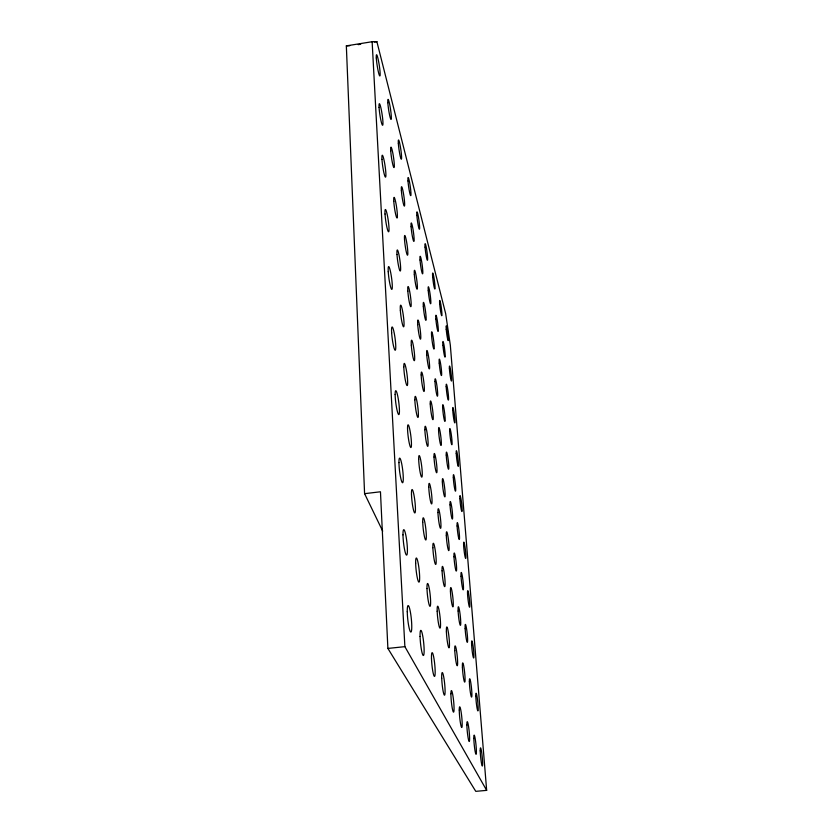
<?xml version="1.0" encoding="UTF-8"?>
<svg xmlns="http://www.w3.org/2000/svg" width="833" height="833" viewBox="0 0 833 833"><rect width="100%" height="100%" fill="white"/><g stroke="black" fill="none" stroke-linecap="round" stroke-linejoin="round"><path stroke-width="1.25" d="M346.341 45.867L372.132 41.723L376.88 41.65L445.655 313.604L450.32 345.154L486.659 790.371L475.768 791.35L387.886 648.428L380.462 491.782L364.583 493.667L346.341 45.867L349.725 45.742M358.211 44.649L360.699 44.253M374.392 42.046L376.88 41.65M387.886 648.428L404.88 646.658L486.659 790.371M364.583 493.667L382.722 531.162M372.132 41.723L404.88 646.658M442.365 481.974A9.246 0.895 83.2 0 0 444.676 496.791A9.246 0.895 83.2 0 0 444.187 484.4A9.246 0.895 83.2 0 0 442.365 481.974M450.039 504.881A8.871 0.823 83.3 0 0 452.225 519.011A8.871 0.823 83.3 0 0 451.694 506.922A8.871 0.823 83.3 0 0 450.039 504.881M465.147 628.686A8.986 0.812 83.8 0 0 467.282 642.347A8.986 0.812 83.8 0 0 466.626 629.207A8.986 0.812 83.8 0 0 465.147 628.686M471.634 644.94A8.663 0.75 83.9 0 0 473.654 658.008A8.663 0.75 83.9 0 0 472.967 645.252A8.663 0.75 83.9 0 0 471.634 644.94M381.962 159.322A11.089 1.197 81.6 0 0 385.325 177.044A11.089 1.197 81.6 0 0 384.461 162.248A11.089 1.197 81.6 0 0 381.962 159.322M452.746 410.075A7.736 0.625 82.9 0 0 454.651 422.748A7.736 0.625 82.9 0 0 454.172 412.908A7.736 0.625 82.9 0 0 452.746 410.075M446.186 386.679A8.028 0.677 82.8 0 0 448.185 399.902A8.028 0.677 82.8 0 0 447.738 389.865A8.028 0.677 82.8 0 0 446.186 386.679M442.615 407.337A8.497 0.76 82.9 0 0 444.739 421.259A8.497 0.76 82.9 0 0 444.291 410.461A8.497 0.76 82.9 0 0 442.615 407.337M434.972 381.42A8.851 0.823 82.8 0 0 437.21 396.008A8.851 0.823 82.8 0 0 436.804 384.981A8.851 0.823 82.8 0 0 434.972 381.42M407.837 291.186A10.142 1.052 82.3 0 0 410.763 306.669A10.142 1.052 82.3 0 0 409.794 292.039A10.142 1.052 82.3 0 0 407.837 291.186M396.987 254.492A10.673 1.156 82 0 0 400.142 271.017A10.673 1.156 82 0 0 399.194 255.918A10.673 1.156 82 0 0 396.987 254.492M426.767 355.191A9.236 0.885 82.6 0 0 429.307 368.915A9.236 0.885 82.6 0 0 428.318 355.15A9.236 0.885 82.6 0 0 426.767 355.191M417.729 324.61A9.663 0.968 82.5 0 0 420.446 339.166A9.663 0.968 82.5 0 0 419.468 324.985A9.663 0.968 82.5 0 0 417.729 324.61M385.023 214.019A11.287 1.27 81.8 0 0 388.438 231.741A11.287 1.27 81.8 0 0 387.532 216.153A11.287 1.27 81.8 0 0 385.023 214.019M456.245 453.516A7.882 0.646 83.1 0 0 458.16 466.272A7.882 0.646 83.1 0 0 457.65 455.922A7.882 0.646 83.1 0 0 456.245 453.516M449.685 431.296A8.184 0.698 83 0 0 451.705 444.614A8.184 0.698 83 0 0 451.215 434.045A8.184 0.698 83 0 0 449.685 431.296M459.868 498.623A8.049 0.677 83.2 0 0 461.815 511.462A8.049 0.677 83.2 0 0 461.263 500.56A8.049 0.677 83.2 0 0 459.868 498.623M453.319 477.694A8.351 0.729 83.2 0 0 455.37 491.106A8.351 0.729 83.2 0 0 454.839 479.954A8.351 0.729 83.2 0 0 453.319 477.694M438.585 430.609A9.038 0.854 83 0 0 440.865 445.322A9.038 0.854 83 0 0 440.418 433.629A9.038 0.854 83 0 0 438.585 430.609M446.249 455.099A8.674 0.791 83.1 0 0 448.404 469.125A8.674 0.791 83.1 0 0 447.915 457.713A8.674 0.791 83.1 0 0 446.249 455.099M411.315 345.268A10.35 1.114 82.5 0 0 414.282 360.689A10.35 1.114 82.5 0 0 413.272 345.341A10.35 1.114 82.5 0 0 411.315 345.268M400.35 310.324A10.891 1.218 82.3 0 0 403.557 326.807A10.891 1.218 82.3 0 0 402.568 310.938A10.891 1.218 82.3 0 0 400.35 310.324M430.255 403.995A9.423 0.927 82.8 0 0 432.671 419.447A9.423 0.927 82.8 0 0 432.275 407.493A9.423 0.927 82.8 0 0 430.255 403.995M469.375 681.446A9.257 0.843 84.1 0 0 471.343 696.815A9.257 0.843 84.1 0 0 471.197 685.424A9.257 0.843 84.1 0 0 469.375 681.446M414.865 399.83A10.579 1.166 82.8 0 0 417.645 417.187A10.579 1.166 82.8 0 0 417.354 403.786A10.579 1.166 82.8 0 0 414.865 399.83M403.807 366.822A11.131 1.291 82.6 0 0 406.785 385.221A11.131 1.291 82.6 0 0 406.598 371.476A11.131 1.291 82.6 0 0 403.807 366.822M434.014 457.036A9.642 0.968 83.1 0 0 436.471 472.613A9.642 0.968 83.1 0 0 436.034 459.889A9.642 0.968 83.1 0 0 434.014 457.036M424.882 429.766A10.09 1.062 83 0 0 427.496 446.186A10.09 1.062 83 0 0 427.121 433.129A10.09 1.062 83 0 0 424.882 429.766M391.635 332.627A11.756 1.437 82.4 0 0 395.186 350.235A11.756 1.437 82.4 0 0 394.176 332.888A11.756 1.437 82.4 0 0 391.635 332.627M463.637 545.49A8.226 0.698 83.4 0 0 465.605 558.412A8.226 0.698 83.4 0 0 465.012 546.927A8.226 0.698 83.4 0 0 463.637 545.49M416.864 215.383A8.788 0.771 82.1 0 0 419.322 229.21A8.788 0.771 82.1 0 0 418.437 217.08A8.788 0.771 82.1 0 0 416.864 215.383M407.993 180.959A9.205 0.833 81.9 0 0 410.607 195.588A9.205 0.833 81.9 0 0 409.742 183.156A9.205 0.833 81.9 0 0 407.993 180.959M432.639 276.587A8.08 0.666 82.4 0 0 434.816 289.02A8.08 0.666 82.4 0 0 433.92 277.472A8.08 0.666 82.4 0 0 432.639 276.587M425.059 247.162A8.413 0.718 82.2 0 0 427.36 260.26A8.413 0.718 82.2 0 0 426.475 248.421A8.413 0.718 82.2 0 0 425.059 247.162M398.351 143.536A9.663 0.895 81.7 0 0 401.152 159.072A9.663 0.895 81.7 0 0 400.309 146.316A9.663 0.895 81.7 0 0 398.351 143.536M387.834 102.709A10.183 0.979 81.5 0 0 390.833 119.254A10.183 0.979 81.5 0 0 390.021 106.176A10.183 0.979 81.5 0 0 387.834 102.709M376.308 58.008A10.777 1.062 81.2 0 0 379.546 75.678A10.777 1.062 81.2 0 0 378.765 62.277A10.777 1.062 81.2 0 0 376.308 58.008M446.238 329.358A7.487 0.583 82.6 0 0 448.185 340.635A7.487 0.583 82.6 0 0 447.29 329.629A7.487 0.583 82.6 0 0 446.238 329.358M439.678 303.92A7.768 0.625 82.5 0 0 441.729 315.738A7.768 0.625 82.5 0 0 440.834 304.472A7.768 0.625 82.5 0 0 439.678 303.92M439.23 363.198A8.34 0.729 82.7 0 0 441.448 375.558A8.34 0.729 82.7 0 0 440.48 363.084A8.34 0.729 82.7 0 0 439.23 363.198M431.598 336.022A8.694 0.781 82.6 0 0 433.951 349.058A8.694 0.781 82.6 0 0 432.993 336.23A8.694 0.781 82.6 0 0 431.598 336.022M404.526 239.654A9.965 1 82 0 0 407.41 255.169A9.965 1 82 0 0 406.483 241.216A9.965 1 82 0 0 404.526 239.654M393.79 201.399A10.496 1.093 81.8 0 0 396.893 217.954A10.496 1.093 81.8 0 0 395.987 203.585A10.496 1.093 81.8 0 0 393.79 201.399M423.331 306.575A9.069 0.843 82.4 0 0 425.84 320.351A9.069 0.843 82.4 0 0 424.882 307.169A9.069 0.843 82.4 0 0 423.331 306.575M414.334 274.567A9.496 0.916 82.2 0 0 417.021 289.166A9.496 0.916 82.2 0 0 416.084 275.608A9.496 0.916 82.2 0 0 414.334 274.567M398.945 462.607A12.412 1.614 83.2 0 0 402.287 482.588A12.412 1.614 83.2 0 0 402.131 466.105A12.412 1.614 83.2 0 0 398.945 462.607M432.879 547.729A10.642 1.166 83.6 0 0 435.576 564.41A10.642 1.166 83.6 0 0 435.107 549.499A10.642 1.166 83.6 0 0 432.879 547.729M442.073 570.803A10.173 1.062 83.7 0 0 444.603 586.609A10.173 1.062 83.7 0 0 444.072 572.177A10.173 1.062 83.7 0 0 442.073 570.803M457.098 525.977A8.538 0.76 83.4 0 0 459.181 539.482A8.538 0.76 83.4 0 0 458.608 527.706A8.538 0.76 83.4 0 0 457.098 525.977M462.43 667.712A9.642 0.916 84.1 0 0 464.71 682.102A9.642 0.916 84.1 0 0 464.033 667.743A9.642 0.916 84.1 0 0 462.43 667.712M454.787 650.625A10.048 1.01 84 0 0 457.202 665.744A10.048 1.01 84 0 0 456.557 650.885A10.048 1.01 84 0 0 454.787 650.625M426.996 588.525A11.537 1.364 83.9 0 0 429.932 606.32A11.537 1.364 83.9 0 0 429.484 589.764A11.537 1.364 83.9 0 0 426.996 588.525M415.657 563.191A12.151 1.52 83.8 0 0 418.822 582.111A12.151 1.52 83.8 0 0 418.478 564.92A12.151 1.52 83.8 0 0 415.657 563.191M446.405 631.903A10.496 1.104 84 0 0 448.977 647.824A10.496 1.104 84 0 0 448.383 632.434A10.496 1.104 84 0 0 446.405 631.903M437.19 611.307A10.996 1.218 83.9 0 0 439.928 628.113A10.996 1.218 83.9 0 0 439.408 612.161A10.996 1.218 83.9 0 0 437.19 611.307M402.985 534.869A12.828 1.708 83.6 0 0 406.4 555.049A12.828 1.708 83.6 0 0 406.192 537.181A12.828 1.708 83.6 0 0 402.985 534.869M475.81 695.899A8.913 0.771 84.1 0 0 477.694 710.653A8.913 0.771 84.1 0 0 477.486 699.564A8.913 0.771 84.1 0 0 475.81 695.899M421.175 374.954A9.861 1.02 82.7 0 0 423.737 391.229A9.861 1.02 82.7 0 0 423.403 378.994A9.861 1.02 82.7 0 0 421.175 374.954M388.24 271.704A11.506 1.343 82.1 0 0 391.718 289.384A11.506 1.343 82.1 0 0 390.76 272.953A11.506 1.343 82.1 0 0 388.24 271.704M453.985 556.808A9.101 0.854 83.5 0 0 456.203 571.032A9.101 0.854 83.5 0 0 455.63 558.245A9.101 0.854 83.5 0 0 453.985 556.808M446.321 535.661A9.475 0.927 83.5 0 0 448.664 550.582A9.475 0.927 83.5 0 0 448.133 537.42A9.475 0.927 83.5 0 0 446.321 535.661M418.697 459.462A10.85 1.229 83.1 0 0 421.529 476.976A10.85 1.229 83.1 0 0 421.186 462.617A10.85 1.229 83.1 0 0 418.697 459.462M407.545 428.703A11.423 1.364 82.9 0 0 410.575 447.279A11.423 1.364 82.9 0 0 410.346 432.494A11.423 1.364 82.9 0 0 407.545 428.703M437.95 512.576A9.892 1.02 83.4 0 0 440.438 528.278A9.892 1.02 83.4 0 0 439.959 514.732A9.892 1.02 83.4 0 0 437.95 512.576M428.787 487.295A10.35 1.114 83.3 0 0 431.432 503.84A10.35 1.114 83.3 0 0 431.015 489.898A10.35 1.114 83.3 0 0 428.787 487.295M395.144 394.509A12.058 1.52 82.7 0 0 398.413 414.293A12.058 1.52 82.7 0 0 398.299 399.059A12.058 1.52 82.7 0 0 395.144 394.509M467.552 594.221A8.434 0.729 83.6 0 0 469.552 607.226A8.434 0.729 83.6 0 0 468.906 595.126A8.434 0.729 83.6 0 0 467.552 594.221M461.045 576.269A8.747 0.781 83.6 0 0 463.148 589.847A8.747 0.781 83.6 0 0 462.534 577.415A8.747 0.781 83.6 0 0 461.045 576.269M458.119 611.037A9.35 0.885 83.8 0 0 460.368 625.344A9.35 0.885 83.8 0 0 459.743 611.797A9.35 0.885 83.8 0 0 458.119 611.037M450.455 591.815A9.746 0.968 83.7 0 0 452.84 606.84A9.746 0.968 83.7 0 0 452.246 592.867A9.746 0.968 83.7 0 0 450.455 591.815M422.737 522.27A11.173 1.291 83.5 0 0 425.621 539.93A11.173 1.291 83.5 0 0 425.226 524.519A11.173 1.291 83.5 0 0 422.737 522.27M411.481 494.063A11.756 1.437 83.3 0 0 414.584 512.816A11.756 1.437 83.3 0 0 414.293 496.874A11.756 1.437 83.3 0 0 411.481 494.063M435.867 319.049A8.205 0.698 82.5 0 0 438.064 331.451A8.205 0.698 82.5 0 0 437.138 319.456A8.205 0.698 82.5 0 0 435.867 319.049M428.256 290.696A8.549 0.75 82.4 0 0 430.588 303.764A8.549 0.75 82.4 0 0 429.672 291.446A8.549 0.75 82.4 0 0 428.256 290.696M401.371 190.486A9.809 0.948 81.8 0 0 404.213 206.022A9.809 0.948 81.8 0 0 403.328 192.683A9.809 0.948 81.8 0 0 401.371 190.486M390.739 150.867A10.329 1.031 81.6 0 0 393.79 167.433A10.329 1.031 81.6 0 0 392.937 153.73A10.329 1.031 81.6 0 0 390.739 150.867M420.03 260.021A8.924 0.812 82.2 0 0 422.508 273.828A8.924 0.812 82.2 0 0 421.592 261.187A8.924 0.812 82.2 0 0 420.03 260.021M411.096 226.732A9.34 0.875 82 0 0 413.741 241.362A9.34 0.875 82 0 0 412.845 228.377A9.34 0.875 82 0 0 411.096 226.732M379.067 107.384A10.923 1.125 81.4 0 0 382.368 125.096A10.923 1.125 81.4 0 0 381.545 111.018A10.923 1.125 81.4 0 0 379.067 107.384M449.383 368.217A7.612 0.604 82.7 0 0 451.257 380.806A7.612 0.604 82.7 0 0 450.809 371.445A7.612 0.604 82.7 0 0 449.383 368.217M442.927 345.341A7.893 0.646 82.6 0 0 444.999 357.138A7.893 0.646 82.6 0 0 444.072 345.445A7.893 0.646 82.6 0 0 442.927 345.341M431.494 658.497A11.964 1.427 84.3 0 0 434.493 676.417A11.964 1.427 84.3 0 0 433.983 658.622A11.964 1.427 84.3 0 0 431.494 658.497M473.831 738.423A9.569 0.864 84.3 0 0 475.851 754.084A9.569 0.864 84.3 0 0 475.653 741.807A9.569 0.864 84.3 0 0 473.831 738.423M420.071 636.443A12.61 1.593 84.2 0 0 423.31 655.509A12.61 1.593 84.2 0 0 422.904 636.943A12.61 1.593 84.2 0 0 420.071 636.443M407.264 611.693A13.328 1.801 84.1 0 0 410.773 632.049A13.328 1.801 84.1 0 0 410.492 612.651A13.328 1.801 84.1 0 0 407.264 611.693M441.719 678.27A11.391 1.281 84.3 0 0 444.52 695.191A11.391 1.281 84.3 0 0 443.927 678.104A11.391 1.281 84.3 0 0 441.719 678.27M480.224 750.845A9.194 0.802 84.3 0 0 482.151 765.871A9.194 0.802 84.3 0 0 481.891 753.969A9.194 0.802 84.3 0 0 480.224 750.845M450.913 693.827A10.871 1.156 84.3 0 0 453.235 711.819A10.871 1.156 84.3 0 0 453.298 698.293A10.871 1.156 84.3 0 0 450.913 693.827M459.264 710.08A10.392 1.041 84.3 0 0 461.482 727.219A10.392 1.041 84.3 0 0 461.43 714.131A10.392 1.041 84.3 0 0 459.264 710.08M466.876 724.877A9.965 0.948 84.3 0 0 468.989 741.255A9.965 0.948 84.3 0 0 468.854 728.583A9.965 0.948 84.3 0 0 466.876 724.877"/></g></svg>
